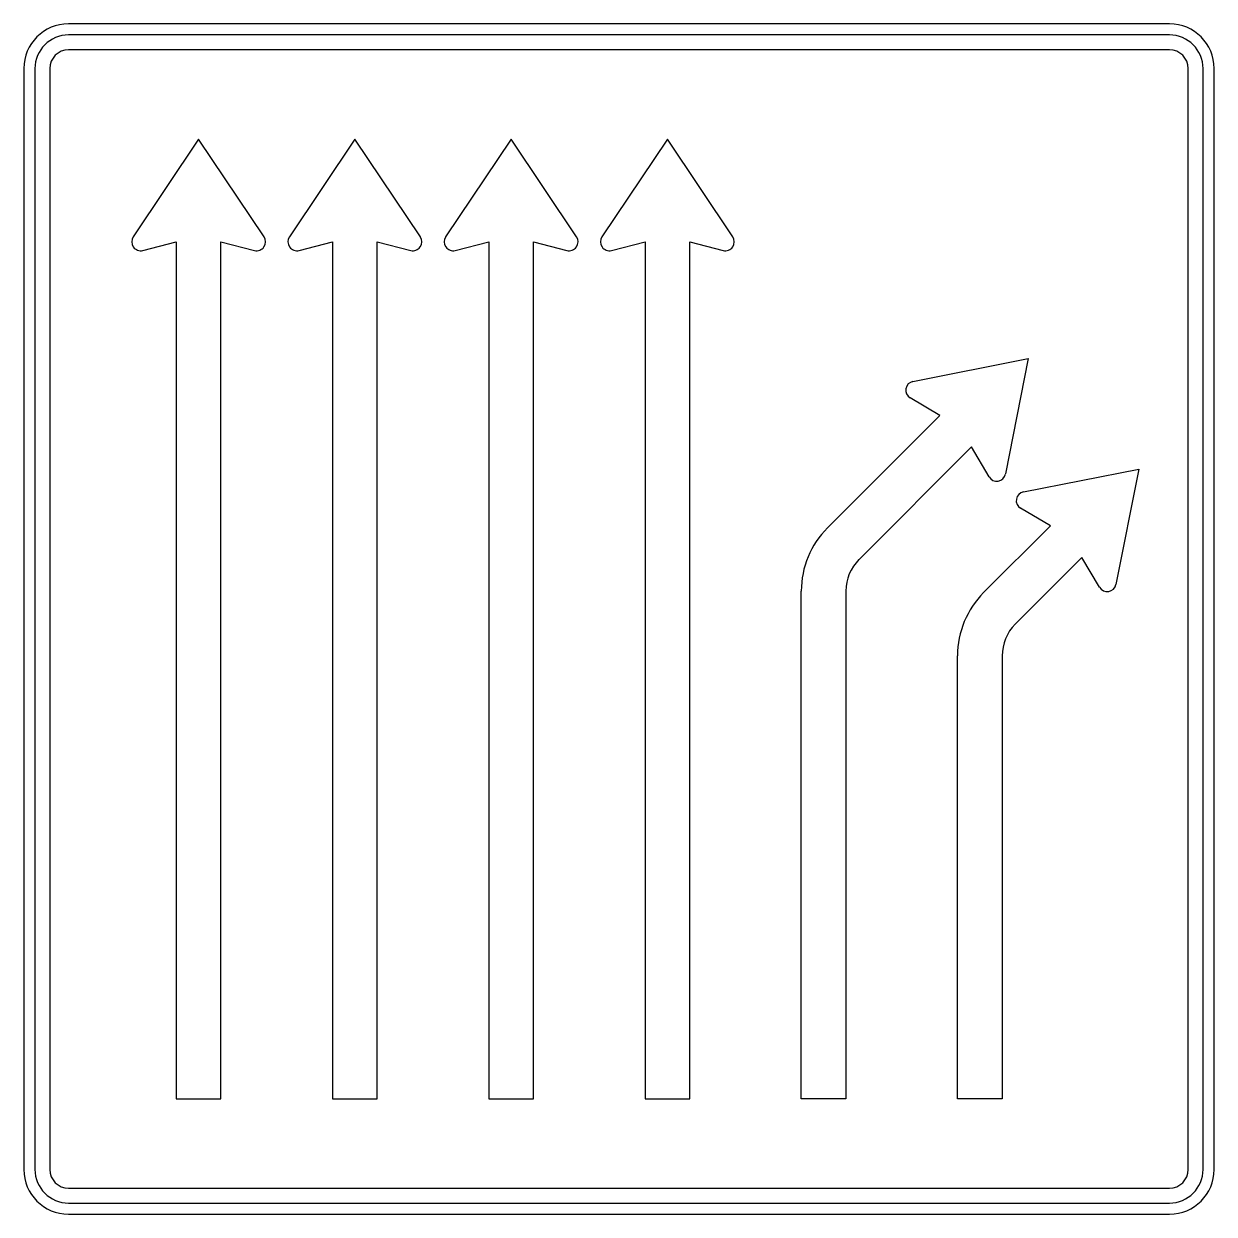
# Model space of a CAD drawing. Extents: x 0 to 1600, y 0 to 1600.
import ezdxf

# ---------------------------------------------------------------- set-up
doc = ezdxf.new("R2010")
doc.units = 0
doc.header["$LTSCALE"] = 25
doc.linetypes.add('AUSGEZOGEN', pattern=[0])
doc.layers.get('0').update_dxf_attribs({"linetype": 'AUSGEZOGEN'})

msp = doc.modelspace()

# ---------------------------------------------------------------- linework, layer by layer
for p, q in [((1540, 1600), (60, 1600)), ((1540, 1585), (60, 1585)), ((1540, 1565), (60, 1565)), ((0, 1540), (0, 60)), ((15, 1540), (15, 60)), ((35, 1540), (35, 60)), ((1565, 60), (1565, 1540)), ((1585, 60), (1585, 1540)), ((1600, 60), (1600, 1540)), ((235, 1445), (147, 1313.7)), ((323, 1313.7), (235, 1445)), ((445, 1445), (357, 1313.7)), ((533, 1313.7), (445, 1445)), ((655, 1445), (567, 1313.7)), ((743, 1313.7), (655, 1445)), ((865, 1445), (777, 1313.7)), ((953, 1313.7), (865, 1445)), ((160, 1295.4), (205, 1307)), ((205, 1307), (205, 155)), ((265, 1307), (310, 1295.4)), ((265, 155), (265, 1307)), ((370, 1295.4), (415, 1307)), ((415, 1307), (415, 155)), ((475, 1307), (520, 1295.4)), ((475, 155), (475, 1307)), ((580, 1295.4), (625, 1307)), ((625, 1307), (625, 155)), ((685, 1307), (730, 1295.4)), ((685, 155), (685, 1307)), ((790, 1295.4), (835, 1307)), ((835, 1307), (835, 155)), ((895, 1307), (940, 1295.4)), ((895, 155), (895, 1307)), ((1195.1, 1119.3), (1350.1, 1150)), ((1350.1, 1150), (1319.5, 994.9)), ((1231.3, 1073.6), (1191.3, 1097.2)), ((1080.1, 922.5), (1231.3, 1073.6)), ((1273.8, 1031.2), (1122.6, 880)), ((1297.4, 991.2), (1273.8, 1031.2)), ((1343.6, 970.9), (1498.6, 1001.5)), ((1498.6, 1001.5), (1468, 846.5)), ((1379.8, 925.2), (1339.8, 948.8)), ((1290.1, 835.5), (1379.8, 925.2)), ((1422.3, 882.7), (1332.6, 793.1)), ((1445.9, 842.7), (1422.3, 882.7)), ((1045, 155), (1045, 837.6)), ((1105, 837.6), (1105, 155)), ((1255, 155), (1255, 750.6)), ((1315, 750.6), (1315, 155)), ((205, 155), (265, 155)), ((415, 155), (475, 155)), ((625, 155), (685, 155)), ((835, 155), (895, 155)), ((1105, 155), (1045, 155)), ((1315, 155), (1255, 155)), ((60, 35), (1540, 35)), ((60, 15), (1540, 15)), ((60, 0), (1540, 0))]:
    msp.add_line(p, q)
for centre, radius, start, end in [((60, 1540), 60, 90, 180), ((1540, 1540), 60, 0, 90), ((60, 1540), 45, 90, 180), ((1540, 1540), 45, 0, 90), ((60, 1540), 25, 90, 180), ((1540, 1540), 25, 0, 90), ((157, 1307), 12, 146.195, 284.475), ((313, 1307), 12, 255.525, 393.805), ((367, 1307), 12, 146.195, 284.475), ((523, 1307), 12, 255.525, 393.805), ((577, 1307), 12, 146.195, 284.475), ((733, 1307), 12, 255.525, 393.805), ((787, 1307), 12, 146.195, 284.475), ((943, 1307), 12, 255.525, 393.805), ((1197.4, 1107.5), 12, 101.195, 239.475), ((1307.7, 997.2), 12, 210.525, 348.805), ((1345.9, 959.1), 12, 101.195, 239.475), ((1165, 837.6), 120, 135, 180), ((1165, 837.6), 60, 135, 180), ((1375, 750.6), 120, 135, 180), ((1456.2, 848.8), 12, 210.525, 348.805), ((1375, 750.6), 60, 135, 180), ((60, 60), 60, 180, 270), ((60, 60), 45, 180, 270), ((60, 60), 25, 180, 270), ((1540, 60), 60, 270, 360), ((1540, 60), 45, 270, 360), ((1540, 60), 25, 270, 360)]:
    msp.add_arc(centre, radius, start, end)

doc.saveas('drawing.dxf')
